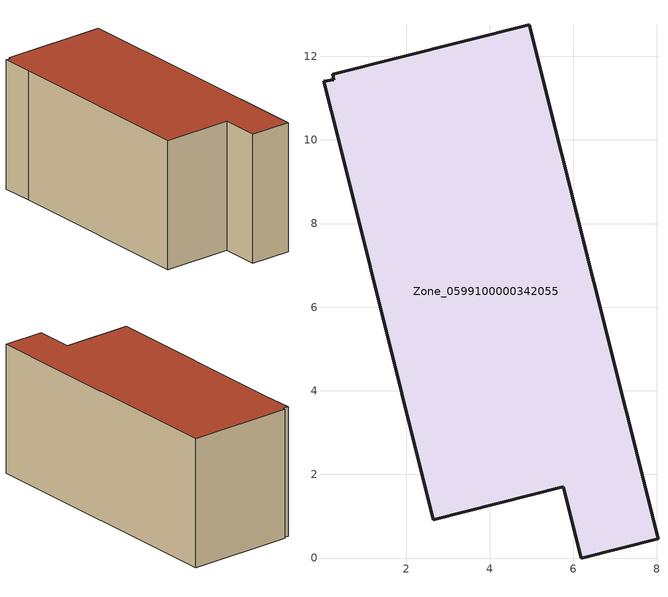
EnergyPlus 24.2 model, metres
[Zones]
Zone_0599100000342055
 floor ground (C_G): 4.95,12.75 8.03,0.46 6.19,0 5.75,1.71 2.65,0.92 0.4,9.99 0.03,11.4 0.27,11.45 0.24,11.56 z0
 wall outside (C_F): 2.65,0.92 5.75,1.71 6.19,0 8.03,0.46 4.95,12.75 0.24,11.56 0.27,11.45 0.03,11.4 0.4,9.99 2.65,0.92 z0:5.95
 roof outside (C_R): 4.95,12.75 0.24,11.56 0.27,11.45 0.03,11.4 0.4,9.99 2.65,0.92 5.75,1.71 6.19,0 8.03,0.46 z5.95
[BUILDING]
Pand.0599100000342055: North Axis=0; Terrain=City; Loads Convergence Tolerance Value=0.04; Temperature Convergence Tolerance Value=0.4; Solar Distribution=FullExterior; Maximum Number of Warmup Days=25; Minimum Number of Warmup Days=1
[Site:Location]
Rotterdam.The.Hague.AP_ZH_NLD Design_Conditions: Latitude=51.96; Longitude=4.45; Time Zone=1; Elevation=-4.5
[SITE:GROUNDTEMPERATURE:BUILDINGSURFACE]
18, 18, 18, 18, 18, 18, 18, 18, 18, 18, 18, 18
[MATERIAL] Thermal Absorptance=0.9; Solar Absorptance=0.7; Visible Absorptance=0.7
Name | Roughness | Thickness | Conductivity | Density | Specific Heat
G.TI.1992-2005 | MediumSmooth | 0.15 | 0.06 | 540 | 1210
F.TI.1992-2005 | Rough | 0.3 | 0.12 | 1920 | 840
R.TI.1992-2005 | MediumRough | 0.2 | 0.08 | 1500 | 1000
[CONSTRUCTION]
C_G: G.TI.1992-2005
C_F: F.TI.1992-2005
C_R: R.TI.1992-2005
[ZONE]
Zone_0599100000342055: Type=1; Multiplier=1; Ceiling Height=Autocalculate; Volume=Autocalculate; Floor Area=autocalculate; Part of Total Floor Area=Yes
[ZONEINFILTRATION:DESIGNFLOWRATE]
Infil_Zone_0599100000342055: Zone or ZoneList or Space or SpaceList=Zone_0599100000342055; Schedule=AlwaysOn; Design Flow Rate Calculation Method=Flow/Area; Flow Rate per Floor Area=0.0015; Constant Term Coefficient=1; Temperature Term Coefficient=0; Velocity Term Coefficient=0; Velocity Squared Term Coefficient=0
[HVACTEMPLATE:ZONE:IDEALLOADSAIRSYSTEM]
Zone_0599100000342055: Maximum Heating Supply Air Temperature=50; Minimum Cooling Supply Air Temperature=13; Maximum Heating Supply Air Humidity Ratio=0.0156; Minimum Cooling Supply Air Humidity Ratio=0.0077; Heating Limit=NoLimit; Cooling Limit=NoLimit; Dehumidification Control Type=ConstantSensibleHeatRatio; Cooling Sensible Heat Ratio=0.7; Dehumidification Setpoint=60; Humidification Control Type=None; Humidification Setpoint=30; Outdoor Air Method=None; Outdoor Air Flow Rate per Person=0.00944; Outdoor Air Flow Rate per Zone Floor Area=0; Outdoor Air Flow Rate per Zone=0; Demand Controlled Ventilation Type=None; Outdoor Air Economizer Type=NoEconomizer; Heat Recovery Type=None; Sensible Heat Recovery Effectiveness=0.7; Latent Heat Recovery Effectiveness=0.65
[ZONECONTROL:THERMOSTAT]
ThermostatControl_Zone_0599100000342055: Zone or ZoneList=Zone_0599100000342055; Control Type Schedule=DualSetpointControlType; Control 1=Thermostat_Zone_0599100000342055; Temperature Difference Between Cutout And Setpoint=0
[THERMOSTATSETPOINT:DUALSETPOINT]
Thermostat_Zone_0599100000342055: Heating Setpoint Temperature Schedule=HeatingSetpoint_Zone_0599100000342055; Cooling Setpoint Temperature Schedule=CoolingSetpoint_Zone_0599100000342055
[SCHEDULE:COMPACT]
HeatingSetpoint_Zone_0599100000342055: Through: 12/31, For: AllDays, Until: 24:00, 21
CoolingSetpoint_Zone_0599100000342055: Through: 12/31, For: AllDays, Until: 24:00, 24
DualSetpointControlType: Through: 12/31, For: AllDays, Until: 24:00, 4
AlwaysOn: Through: 12/31, For: AllDays, Until: 24:00, 1
